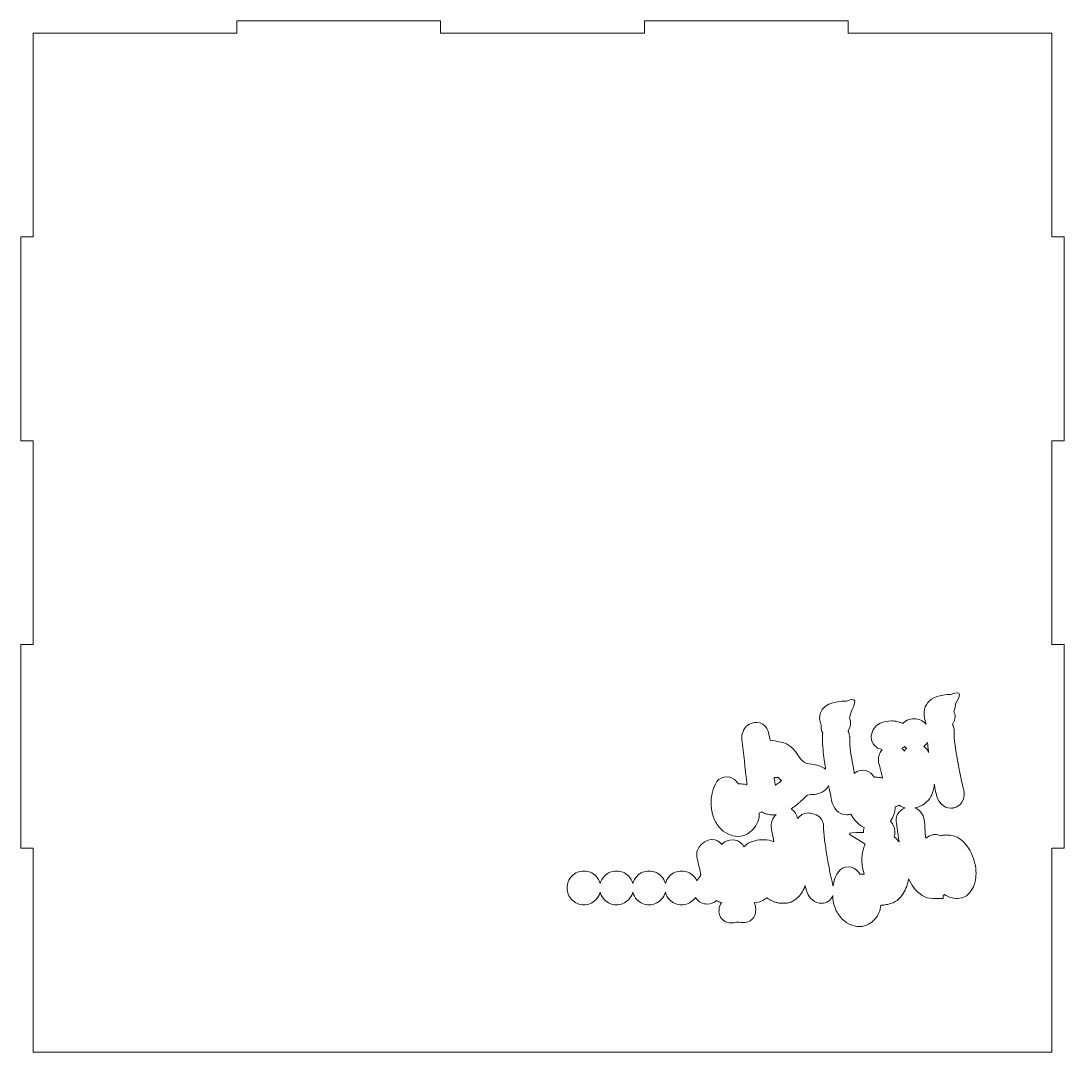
# Model space of a CAD drawing. Header units: millimetres. Extents: x -599 to 1818, y -719 to 408.
# Drawn here: x 388.7 to 593.5, y -404.8 to -202.4 of the extents above; entities that cross this region are included whole.
import ezdxf

# ---------------------------------------------------------------- set-up
doc = ezdxf.new("R2010")
doc.units = ezdxf.units.MM
doc.header["$MEASUREMENT"] = 0
doc.layers.add('Layer 1', color=7, linetype='Continuous')

msp = doc.modelspace()

# ---------------------------------------------------------------- linework, layer by layer
at = {"layer": 'Layer 1', "color": 250, "lineweight": 18}
msp.add_open_spline([(391.1277, -204.7545), (391.1277, -204.7545), (431.1277, -204.7545), (431.1277, -204.7545), (431.1277, -204.7545), (431.1277, -204.7545), (431.1277, -202.3545), (431.1277, -202.3545), (431.1277, -202.3545), (431.1277, -202.3545), (471.1276, -202.3545), (471.1276, -202.3545), (471.1276, -202.3545), (471.1276, -202.3545), (471.1276, -204.7545), (471.1276, -204.7545), (471.1276, -204.7545), (471.1276, -204.7545), (511.1276, -204.7545), (511.1276, -204.7545), (511.1276, -204.7545), (511.1276, -204.7545), (511.1276, -202.3545), (511.1276, -202.3545), (511.1276, -202.3545), (511.1276, -202.3545), (551.1277, -202.3545), (551.1277, -202.3545), (551.1277, -202.3545), (551.1277, -202.3545), (551.1277, -204.7545), (551.1277, -204.7545), (551.1277, -204.7545), (551.1277, -204.7545), (591.1277, -204.7545), (591.1277, -204.7545), (591.1277, -204.7545), (591.1277, -204.7545), (591.1277, -244.7545), (591.1277, -244.7545), (591.1277, -244.7545), (591.1277, -244.7545), (593.5276, -244.7545), (593.5276, -244.7545), (593.5276, -244.7545), (593.5276, -244.7545), (593.5276, -284.7545), (593.5276, -284.7545), (593.5276, -284.7545), (593.5276, -284.7545), (591.1277, -284.7545), (591.1277, -284.7545), (591.1277, -284.7545), (591.1277, -284.7545), (591.1277, -324.7545), (591.1277, -324.7545), (591.1277, -324.7545), (591.1277, -324.7545), (593.5276, -324.7545), (593.5276, -324.7545), (593.5276, -324.7545), (593.5276, -324.7545), (593.5276, -364.7545), (593.5276, -364.7545), (593.5276, -364.7545), (593.5276, -364.7545), (591.1277, -364.7545), (591.1277, -364.7545), (591.1277, -364.7545), (591.1277, -364.7545), (591.1277, -404.7545), (591.1277, -404.7545), (591.1277, -404.7545), (591.1277, -404.7545), (391.1277, -404.7545), (391.1277, -404.7545), (391.1277, -404.7545), (391.1277, -404.7545), (391.1277, -364.7545), (391.1277, -364.7545), (391.1277, -364.7545), (391.1277, -364.7545), (388.7276, -364.7545), (388.7276, -364.7545), (388.7276, -364.7545), (388.7276, -364.7545), (388.7276, -324.7545), (388.7276, -324.7545), (388.7276, -324.7545), (388.7276, -324.7545), (391.1277, -324.7545), (391.1277, -324.7545), (391.1277, -324.7545), (391.1277, -324.7545), (391.1277, -284.7545), (391.1277, -284.7545), (391.1277, -284.7545), (391.1277, -284.7545), (388.7276, -284.7545), (388.7276, -284.7545), (388.7276, -284.7545), (388.7276, -284.7545), (388.7276, -244.7545), (388.7276, -244.7545), (388.7276, -244.7545), (388.7276, -244.7545), (391.1277, -244.7545), (391.1277, -244.7545), (391.1277, -244.7545), (391.1277, -244.7545), (391.1277, -204.7545), (391.1277, -204.7545)], degree=3, knots=[0, 0, 0, 0, 0.03448276, 0.03448276, 0.03448276, 0.03448276, 0.06896552, 0.06896552, 0.06896552, 0.06896552, 0.10344828, 0.10344828, 0.10344828, 0.10344828, 0.13793103, 0.13793103, 0.13793103, 0.13793103, 0.17241379, 0.17241379, 0.17241379, 0.17241379, 0.20689655, 0.20689655, 0.20689655, 0.20689655, 0.24137931, 0.24137931, 0.24137931, 0.24137931, 0.27586207, 0.27586207, 0.27586207, 0.27586207, 0.31034483, 0.31034483, 0.31034483, 0.31034483, 0.34482759, 0.34482759, 0.34482759, 0.34482759, 0.37931034, 0.37931034, 0.37931034, 0.37931034, 0.4137931, 0.4137931, 0.4137931, 0.4137931, 0.44827586, 0.44827586, 0.44827586, 0.44827586, 0.48275862, 0.48275862, 0.48275862, 0.48275862, 0.51724138, 0.51724138, 0.51724138, 0.51724138, 0.55172414, 0.55172414, 0.55172414, 0.55172414, 0.5862069, 0.5862069, 0.5862069, 0.5862069, 0.62068966, 0.62068966, 0.62068966, 0.62068966, 0.65517241, 0.65517241, 0.65517241, 0.65517241, 0.68965517, 0.68965517, 0.68965517, 0.68965517, 0.72413793, 0.72413793, 0.72413793, 0.72413793, 0.75862069, 0.75862069, 0.75862069, 0.75862069, 0.79310345, 0.79310345, 0.79310345, 0.79310345, 0.82758621, 0.82758621, 0.82758621, 0.82758621, 0.86206897, 0.86206897, 0.86206897, 0.86206897, 0.89655172, 0.89655172, 0.89655172, 0.89655172, 0.93103448, 0.93103448, 0.93103448, 0.93103448, 1, 1, 1, 1], dxfattribs=at)
at = {"layer": 'Layer 1', "color": 242, "lineweight": 18}
for points, knots in [([(536.9822, -358.1564), (536.8204, -358.1716), (536.6569, -358.1795), (536.4917, -358.1795), (536.4917, -358.1795), (536.3751, -358.1795), (536.2584, -358.1795), (536.1418, -358.1795), (536.1418, -358.1795), (535.9412, -358.1624), (535.7407, -358.1452), (535.5401, -358.1281), (535.5401, -358.1281), (535.3983, -358.0919), (535.2564, -358.0556), (535.1144, -358.0194), (535.1144, -358.0194), (535.0204, -357.9838), (534.9263, -357.9483), (534.8323, -357.9127), (534.8323, -357.9127), (534.5989, -357.8244), (534.3849, -357.7206), (534.1822, -357.5883), (534.1822, -357.5883), (534.1602, -357.6025), (534.1382, -357.6165), (534.116, -357.6304), (534.116, -357.6304), (533.979, -357.7162), (533.8376, -357.792), (533.6926, -357.8578), (533.6926, -357.8578), (533.7299, -359.0483), (533.2771, -360.152), (532.4654, -361.0213), (532.4654, -361.0213), (532.1184, -361.3927), (531.7178, -361.7013), (531.273, -361.9468), (531.273, -361.9468), (530.7454, -362.2382), (530.1728, -362.4039), (529.5686, -362.4039), (529.5686, -362.4039), (528.0692, -362.4039), (526.7885, -361.7257), (525.8202, -360.5952), (525.8202, -360.5952), (525.2716, -359.9548), (524.8679, -359.2072), (524.6047, -358.4075), (524.6047, -358.4075), (524.4591, -357.9657), (524.3567, -357.5106), (524.31, -357.0475), (524.31, -357.0475), (524.291, -356.8597), (524.2721, -356.672), (524.2532, -356.4842), (524.2532, -356.4842), (524.2448, -356.2523), (524.2363, -356.0203), (524.2279, -355.7884), (524.2279, -355.7884), (524.2406, -355.5076), (524.2533, -355.2269), (524.266, -354.9461), (524.266, -354.9461), (524.2945, -354.7414), (524.3231, -354.5366), (524.3518, -354.3319), (524.3518, -354.3319), (524.3975, -354.135), (524.4434, -353.9381), (524.4892, -353.7412), (524.4892, -353.7412), (524.8316, -352.2706), (525.5603, -350.7029), (527.339, -350.7029), (527.339, -350.7029), (528.1045, -350.7029), (528.7486, -351.088), (529.2294, -351.6574), (529.2294, -351.6574), (529.3134, -351.7568), (529.3973, -351.8563), (529.4813, -351.9557), (529.4813, -351.9557), (529.5056, -352.0057), (529.5299, -352.0558), (529.5541, -352.1058), (529.5541, -352.1058), (529.6303, -352.1003), (529.7066, -352.0975), (529.7832, -352.0975), (529.7832, -352.0975), (530.2284, -352.0975), (530.7123, -352.1318), (531.1397, -352.2634), (531.1397, -352.2634), (531.1795, -352.2757), (531.2192, -352.2879), (531.259, -352.3002), (531.259, -352.3002), (531.2593, -352.296), (531.2595, -352.2918), (531.2597, -352.2876), (531.2597, -352.2876), (531.2597, -352.2222), (531.2597, -352.1569), (531.2597, -352.0915), (531.2597, -352.0915), (531.2511, -352.0016), (531.2425, -351.9117), (531.2337, -351.8218), (531.2337, -351.8218), (530.9153, -349.0119), (530.5967, -346.2021), (530.2782, -343.3922), (530.2782, -343.3922), (530.269, -343.3674), (530.2599, -343.3425), (530.2508, -343.3177), (530.2508, -343.3177), (530.2508, -343.1985), (530.2508, -343.0793), (530.2508, -342.9601), (530.2508, -342.9601), (530.2508, -342.4279), (530.4149, -341.9014), (530.6671, -341.4364), (530.6671, -341.4364), (531.1868, -340.4788), (532.1726, -340.0648), (533.223, -340.0648), (533.223, -340.0648), (535.0986, -340.0648), (535.6148, -341.9861), (535.813, -343.5366), (535.813, -343.5366), (538.3607, -343.9179), (539.9451, -344.103), (541.3123, -346.5512), (541.3123, -346.5512), (541.5992, -347.0651), (542.0292, -347.4892), (542.5023, -347.8331), (542.5023, -347.8331), (542.8551, -348.0895), (543.9299, -348.2762), (544.3515, -348.3349), (544.3515, -348.3349), (545.1823, -348.4507), (546.0685, -348.6995), (546.6998, -349.2043), (546.6998, -349.2043), (546.6699, -349.0119), (546.6408, -348.8194), (546.6126, -348.6267), (546.6126, -348.6267), (546.5292, -348.0549), (546.4444, -347.4836), (546.3725, -346.9102), (546.3725, -346.9102), (546.1984, -345.5229), (546.0618, -344.0911), (546.0618, -342.6918), (546.0618, -342.6918), (546.0618, -342.4892), (546.0852, -342.2907), (546.1305, -342.0998), (546.1305, -342.0998), (545.9064, -341.7203), (545.7775, -341.2933), (545.799, -340.8234), (545.799, -340.8234), (545.8023, -340.7485), (545.8059, -340.6735), (545.8093, -340.5986), (545.8093, -340.5986), (545.8111, -340.5598), (545.8137, -340.5212), (545.8175, -340.4827), (545.8175, -340.4827), (545.6777, -340.0429), (545.5323, -339.7376), (545.5323, -339.2753), (545.5323, -339.2753), (545.5323, -336.4023), (548.566, -335.8607), (550.7728, -335.8607), (550.7728, -335.8607), (553.813, -334.661), (551.8347, -337.1214), (551.4737, -338.9049), (551.4737, -338.9049), (551.4508, -339.0174), (551.4218, -339.1276), (551.3873, -339.2355), (551.3873, -339.2355), (551.7843, -340.0772), (551.5874, -340.9421), (551.1193, -341.742), (551.1193, -341.742), (551.141, -341.7842), (551.1614, -341.8273), (551.1806, -341.8713), (551.1806, -341.8713), (551.2066, -341.9304), (551.2325, -341.9896), (551.2585, -342.0487), (551.2585, -342.0487), (551.2917, -342.1967), (551.3249, -342.3447), (551.358, -342.4927), (551.358, -342.4927), (551.4507, -342.9069), (551.4364, -342.726), (551.4364, -343.2618), (551.4364, -343.2618), (551.4364, -343.3836), (551.4364, -343.5054), (551.4364, -343.6272), (551.4364, -343.6272), (551.4364, -345.5781), (551.9151, -347.5306), (552.234, -349.4477), (552.234, -349.4477), (552.2678, -349.6501), (552.2998, -349.8529), (552.3318, -350.0556), (552.3318, -350.0556), (552.7504, -349.6577), (553.2953, -349.4048), (554.0099, -349.4048), (554.0099, -349.4048), (554.7753, -349.4048), (555.4194, -349.7899), (555.9001, -350.3593), (555.9001, -350.3593), (555.9841, -350.4587), (556.0681, -350.5582), (556.1521, -350.6576), (556.1521, -350.6576), (556.1763, -350.7076), (556.2006, -350.7577), (556.2249, -350.8077), (556.2249, -350.8077), (556.301, -350.8022), (556.3775, -350.7994), (556.4539, -350.7994), (556.4539, -350.7994), (556.8992, -350.7994), (557.3833, -350.8337), (557.8105, -350.9653), (557.8105, -350.9653), (557.84, -350.9744), (557.8697, -350.9835), (557.8992, -350.9926), (557.8992, -350.9926), (557.8593, -350.7871), (557.7929, -350.569), (557.7445, -350.3737), (557.7445, -350.3737), (557.6533, -350.0056), (557.5623, -349.6376), (557.4711, -349.2695), (557.4711, -349.2695), (557.4211, -349.0729), (557.3712, -348.8763), (557.3212, -348.6797), (557.3212, -348.6797), (557.2462, -348.4128), (557.1711, -348.1458), (557.096, -347.8789), (557.096, -347.8789), (557.096, -347.6561), (557.096, -347.4334), (557.096, -347.2106), (557.096, -347.2106), (557.096, -346.8594), (557.1518, -346.5177), (557.2844, -346.198), (557.2844, -346.198), (557.4064, -345.8722), (557.5979, -345.5805), (557.8376, -345.3279), (557.8376, -345.3279), (556.6003, -345.205), (555.6641, -344.2579), (555.6641, -342.9595), (555.6641, -342.9595), (555.6641, -342.7426), (555.6404, -342.6005), (555.7501, -342.2568), (555.7501, -342.2568), (555.9658, -341.352), (556.5629, -340.6357), (557.4072, -340.2197), (557.4072, -340.2197), (558.1035, -339.8767), (558.8759, -339.7592), (559.6457, -339.7592), (559.6457, -339.7592), (559.9539, -339.7592), (560.2638, -339.7673), (560.567, -339.8273), (560.567, -339.8273), (560.6999, -339.8536), (560.8326, -339.8799), (560.9654, -339.9062), (560.9654, -339.9062), (561.093, -339.9516), (561.2207, -339.9969), (561.3483, -340.0423), (561.3483, -340.0423), (561.5257, -340.1054), (561.6948, -340.1812), (561.8536, -340.2694), (561.8536, -340.2694), (562.0171, -340.0911), (562.2039, -339.9288), (562.4125, -339.7855), (562.4125, -339.7855), (562.4616, -339.7517), (562.5107, -339.718), (562.56, -339.6842), (562.56, -339.6842), (562.6144, -339.6597), (562.6686, -339.6351), (562.723, -339.6106), (562.723, -339.6106), (563.1506, -339.4179), (563.6089, -339.3165), (564.078, -339.3165), (564.078, -339.3165), (565.0121, -339.3165), (565.8437, -339.6952), (566.4426, -340.3802), (566.4426, -340.3802), (565.1772, -336.8925), (566.9383, -334.5626), (571.2849, -334.5626), (571.2849, -334.5626), (573.6427, -333.6321), (573.1309, -334.8436), (572.2315, -336.3934), (572.2315, -336.3934), (572.1495, -336.7979), (572.0676, -337.2023), (571.9856, -337.6068), (571.9856, -337.6068), (571.9629, -337.7193), (571.9339, -337.8295), (571.8994, -337.9374), (571.8994, -337.9374), (571.9508, -338.0464), (571.9941, -338.161), (572.0288, -338.2815), (572.0288, -338.2815), (572.0545, -338.3715), (572.0803, -338.4615), (572.106, -338.5515), (572.106, -338.5515), (572.106, -338.6451), (572.106, -338.7387), (572.106, -338.8323), (572.106, -338.8323), (572.106, -339.4174), (571.9178, -339.9542), (571.6315, -340.4438), (571.6315, -340.4438), (571.6528, -340.4857), (571.673, -340.5284), (571.6922, -340.572), (571.6922, -340.572), (571.7183, -340.6315), (571.7446, -340.6909), (571.7707, -340.7504), (571.7707, -340.7504), (571.8039, -340.8987), (571.837, -341.047), (571.8701, -341.1953), (571.8701, -341.1953), (571.9622, -341.6069), (571.9485, -341.4251), (571.9485, -341.9637), (571.9485, -341.9637), (571.9485, -342.0855), (571.9485, -342.2073), (571.9485, -342.3291), (571.9485, -342.3291), (571.9485, -344.28), (572.427, -346.2325), (572.7461, -348.1496), (572.7461, -348.1496), (572.8255, -348.6275), (572.8957, -349.1073), (572.9785, -349.5845), (572.9785, -349.5845), (573.0523, -350.0101), (573.1359, -350.4343), (573.2222, -350.8575), (573.2222, -350.8575), (573.4278, -351.8653), (573.7579, -352.7364), (573.8715, -353.7924), (573.8715, -353.7924), (573.8782, -353.855), (573.885, -353.9175), (573.8916, -353.9801), (573.8916, -353.9801), (573.9458, -354.4826), (573.8299, -354.9225), (573.6324, -355.3755), (573.6324, -355.3755), (573.2899, -356.1613), (572.5969, -356.6658), (571.7699, -356.839), (571.7699, -356.839), (571.7023, -356.8531), (571.6347, -356.8673), (571.5671, -356.8814), (571.5671, -356.8814), (571.4981, -356.8814), (571.429, -356.8814), (571.3601, -356.8814), (571.3601, -356.8814), (569.6705, -356.8814), (568.6953, -355.5474), (568.3895, -354.0157), (568.3895, -354.0157), (568.2811, -353.4726), (568.1725, -352.9294), (568.0641, -352.3863), (568.0641, -352.3863), (568.0555, -352.3427), (568.0467, -352.2991), (568.038, -352.2556), (568.038, -352.2556), (567.9323, -353.3569), (567.6088, -354.435), (566.8795, -355.2976), (566.8795, -355.2976), (566.4451, -355.8115), (565.9058, -356.2127), (565.2907, -356.4853), (565.2907, -356.4853), (564.9391, -356.6412), (564.5734, -356.7469), (564.1992, -356.8096), (564.1992, -356.8096), (565.3119, -357.2118), (566.043, -358.2611), (566.1204, -359.545), (566.1204, -359.545), (566.1696, -360.3597), (566.2188, -361.1744), (566.268, -361.9891), (566.268, -361.9891), (566.2838, -362.2532), (566.3266, -362.5126), (566.3767, -362.771), (566.3767, -362.771), (566.762, -362.4496), (567.2094, -362.2402), (567.6981, -362.116), (567.6981, -362.116), (567.7788, -362.0954), (567.8597, -362.0749), (567.9406, -362.0543), (567.9406, -362.0543), (568.024, -362.0543), (568.1075, -362.0543), (568.1909, -362.0543), (568.1909, -362.0543), (568.5746, -362.0543), (568.9258, -362.1452), (569.2404, -362.3045), (569.2404, -362.3045), (569.3277, -362.2801), (569.4152, -362.2556), (569.5024, -362.2312), (569.5024, -362.2312), (569.6639, -362.2077), (569.8254, -362.1843), (569.9869, -362.1608), (569.9869, -362.1608), (570.1016, -362.1534), (570.2163, -362.1459), (570.3309, -362.1385), (570.3309, -362.1385), (570.459, -362.1444), (570.5871, -362.1503), (570.7152, -362.1562), (570.7152, -362.1562), (570.832, -362.1681), (570.9489, -362.18), (571.0656, -362.1919), (571.0656, -362.1919), (573.1542, -362.4049), (574.5242, -363.9925), (575.346, -365.802), (575.346, -365.802), (575.9074, -367.0384), (576.2322, -368.3587), (576.2322, -369.7203), (576.2322, -369.7203), (576.2322, -370.7406), (576.0268, -371.736), (575.554, -372.6448), (575.554, -372.6448), (574.9543, -373.7973), (573.9316, -374.5902), (572.5996, -374.5902), (572.5996, -374.5902), (571.6601, -374.5902), (570.7778, -374.3409), (570.0133, -373.8359), (570.0133, -373.8359), (569.9268, -373.8985), (569.8385, -373.9577), (569.7483, -374.0132), (569.7483, -374.0132), (569.7483, -374.2088), (569.7483, -374.4045), (569.7483, -374.6001), (569.7483, -374.6001), (569.0815, -374.6001), (568.4149, -374.6001), (567.7483, -374.6001), (567.7483, -374.6001), (566.2257, -374.6001), (564.9951, -373.6943), (564.0824, -372.5496), (564.0824, -372.5496), (563.6423, -371.9978), (563.2758, -371.3939), (562.9734, -370.7584), (562.9734, -370.7584), (562.8223, -371.7676), (562.5117, -372.7456), (561.9536, -373.6198), (561.9536, -373.6198), (561.2884, -374.6619), (560.3042, -375.47), (559.0699, -375.7053), (559.0699, -375.7053), (558.7498, -375.7663), (558.4299, -375.8273), (558.1099, -375.8883), (558.1099, -375.8883), (557.9179, -375.8883), (557.7258, -375.8883), (557.5338, -375.8883), (557.5338, -375.8883), (557.4877, -376.9553), (557.0465, -377.9396), (556.3083, -378.73), (556.3083, -378.73), (555.9616, -379.1014), (555.5607, -379.41), (555.1162, -379.6555), (555.1162, -379.6555), (554.5883, -379.9469), (554.0161, -380.1126), (553.4116, -380.1126), (553.4116, -380.1126), (551.9122, -380.1126), (550.6315, -379.4344), (549.6631, -378.3039), (549.6631, -378.3039), (549.1146, -377.6636), (548.7112, -376.916), (548.4479, -376.1165), (548.4479, -376.1165), (548.3023, -375.6745), (548.1997, -375.2194), (548.153, -374.7562), (548.153, -374.7562), (548.134, -374.5684), (548.115, -374.3805), (548.0961, -374.1927), (548.0961, -374.1927), (548.0947, -374.1537), (548.0932, -374.1147), (548.0919, -374.0757), (548.0919, -374.0757), (547.7478, -374.936), (546.9411, -375.5446), (545.9073, -375.5446), (545.9073, -375.5446), (544.543, -375.5446), (543.5666, -374.6291), (543.079, -373.4146), (543.079, -373.4146), (542.9201, -373.0189), (542.7825, -372.5455), (542.6604, -372.0799), (542.6604, -372.0799), (542.6364, -372.1563), (542.6113, -372.2323), (542.5848, -372.308), (542.5848, -372.308), (542.2801, -373.1776), (541.8061, -373.9665), (541.0753, -374.5439), (541.0753, -374.5439), (540.9338, -374.6557), (540.7924, -374.7675), (540.6509, -374.8793), (540.6509, -374.8793), (540.4163, -375.0247), (540.182, -375.1701), (539.9475, -375.3155), (539.9475, -375.3155), (539.7372, -375.3665), (539.5271, -375.4176), (539.3168, -375.4686), (539.3168, -375.4686), (539.1499, -375.4939), (538.983, -375.5193), (538.8161, -375.5446), (538.8161, -375.5446), (538.5893, -375.5446), (538.3625, -375.5446), (538.1357, -375.5446), (538.1357, -375.5446), (537.928, -375.5286), (537.7202, -375.5126), (537.5124, -375.4966), (537.5124, -375.4966), (537.2864, -375.4433), (537.0604, -375.3901), (536.8342, -375.3368), (536.8342, -375.3368), (536.6472, -375.2686), (536.4599, -375.2005), (536.2729, -375.1323), (536.2729, -375.1323), (536.0806, -375.0235), (535.8883, -374.9148), (535.696, -374.806), (535.696, -374.806), (535.5231, -374.7083), (535.3563, -374.6006), (535.1967, -374.4833), (535.1967, -374.4833), (534.9336, -374.6742), (534.6595, -374.8491), (534.3721, -374.9866), (534.3721, -374.9866), (533.9778, -375.1753), (533.5617, -375.3047), (533.1357, -375.3995), (533.1357, -375.3995), (532.9894, -375.4321), (532.8421, -375.459), (532.6938, -375.4805), (532.6938, -375.4805), (532.844, -375.7678), (532.9396, -376.0898), (532.9678, -376.438), (532.9678, -376.438), (532.9745, -376.5207), (532.9811, -376.6033), (532.9878, -376.686), (532.9878, -376.686), (533.1127, -378.2356), (531.8802, -379.4585), (530.3311, -379.3181), (530.3311, -379.3181), (530.1308, -379.3), (529.9305, -379.2818), (529.7302, -379.2637), (529.7302, -379.2637), (529.6122, -379.2561), (529.4942, -379.2486), (529.3762, -379.241), (529.3762, -379.241), (529.2493, -379.2648), (529.1224, -379.2885), (528.9955, -379.3123), (528.9955, -379.3123), (528.4311, -379.4181), (528.717, -379.4035), (528.1848, -379.4035), (528.1848, -379.4035), (527.6321, -379.4035), (527.1022, -379.2445), (526.6609, -378.9053), (526.6609, -378.9053), (526.0448, -378.4318), (525.7199, -377.6854), (525.7779, -376.9123), (525.7779, -376.9123), (525.7812, -376.8664), (525.7847, -376.8206), (525.7882, -376.7747), (525.7882, -376.7747), (525.8257, -376.2742), (525.9904, -375.8098), (526.2555, -375.4137), (526.2555, -375.4137), (525.9212, -375.3198), (525.6033, -375.1782), (525.3045, -374.9979), (525.3045, -374.9979), (524.7946, -375.4378), (524.1591, -375.7021), (523.4206, -375.7021), (523.4206, -375.7021), (522.5485, -375.7021), (521.8109, -375.2496), (521.2927, -374.5726), (521.2927, -374.5726), (521.2489, -374.5154), (521.207, -374.4571), (521.1667, -374.3977), (521.1667, -374.3977), (521.053, -374.5614), (520.9234, -374.7166), (520.7782, -374.8618), (520.7782, -374.8618), (520.1488, -375.491), (519.3318, -375.8294), (518.442, -375.8294), (518.442, -375.8294), (517.544, -375.8294), (516.7154, -375.4964), (516.0829, -374.8554), (516.0829, -374.8554), (515.668, -374.4349), (515.3851, -373.9327), (515.2424, -373.3824), (515.2424, -373.3824), (515.0959, -373.9364), (514.8056, -374.4407), (514.3847, -374.8616), (514.3847, -374.8616), (513.7553, -375.491), (512.9383, -375.8294), (512.0483, -375.8294), (512.0483, -375.8294), (511.1504, -375.8294), (510.3217, -375.4964), (509.6894, -374.8554), (509.6894, -374.8554), (509.2745, -374.4349), (508.9916, -373.9327), (508.8489, -373.3822), (508.8489, -373.3822), (508.7024, -373.9363), (508.4122, -374.4406), (507.9912, -374.8616), (507.9912, -374.8616), (507.3618, -375.491), (506.5447, -375.8294), (505.6549, -375.8294), (505.6549, -375.8294), (504.7567, -375.8294), (503.9283, -375.4964), (503.2958, -374.8554), (503.2958, -374.8554), (502.8809, -374.4349), (502.5981, -373.9327), (502.4553, -373.3822), (502.4553, -373.3822), (502.3089, -373.9364), (502.0186, -374.4408), (501.5976, -374.8618), (501.5976, -374.8618), (500.9682, -375.491), (500.1512, -375.8294), (499.2614, -375.8294), (499.2614, -375.8294), (498.3633, -375.8294), (497.5345, -375.4964), (496.9022, -374.8553), (496.9022, -374.8553), (496.2793, -374.2239), (495.9539, -373.4083), (495.9539, -372.522), (495.9539, -372.522), (495.9539, -371.6407), (496.2777, -370.8269), (496.8927, -370.1949), (496.8927, -370.1949), (497.5246, -369.5458), (498.3567, -369.2079), (499.2614, -369.2079), (499.2614, -369.2079), (500.1512, -369.2079), (500.9682, -369.5463), (501.5976, -370.1755), (501.5976, -370.1755), (502.0198, -370.5976), (502.3098, -371.1044), (502.4559, -371.6607), (502.4559, -371.6607), (502.598, -371.1142), (502.8779, -370.6144), (503.2863, -370.1948), (503.2863, -370.1948), (503.9183, -369.5458), (504.7503, -369.2079), (505.6549, -369.2079), (505.6549, -369.2079), (506.5447, -369.2079), (507.3618, -369.5463), (507.9912, -370.1757), (507.9912, -370.1757), (508.4133, -370.5978), (508.7033, -371.1046), (508.8494, -371.6608), (508.8494, -371.6608), (508.9915, -371.1142), (509.2715, -370.6144), (509.6799, -370.1948), (509.6799, -370.1948), (510.3118, -369.5458), (511.1438, -369.2079), (512.0483, -369.2079), (512.0483, -369.2079), (512.9383, -369.2079), (513.7553, -369.5463), (514.3847, -370.1757), (514.3847, -370.1757), (514.8068, -370.5978), (515.0968, -371.1045), (515.243, -371.6606), (515.243, -371.6606), (515.385, -371.1141), (515.665, -370.6143), (516.0734, -370.1948), (516.0734, -370.1948), (516.7053, -369.5458), (517.5374, -369.2079), (518.442, -369.2079), (518.442, -369.2079), (519.3318, -369.2079), (520.1488, -369.5463), (520.7782, -370.1755), (520.7782, -370.1755), (521.0518, -370.449), (521.2699, -370.7581), (521.4292, -371.0932), (521.4292, -371.0932), (521.4898, -371.0219), (521.5488, -370.9495), (521.6057, -370.8786), (521.6057, -370.8786), (521.7468, -370.7024), (521.8773, -370.5183), (521.9987, -370.3278), (521.9987, -370.3278), (522.0532, -370.2423), (522.1838, -370.0173), (522.1943, -369.9076), (522.1943, -369.9076), (522.1819, -369.8341), (522.1693, -369.7607), (522.1567, -369.6872), (522.1567, -369.6872), (522.1546, -369.6746), (522.1525, -369.6618), (522.1504, -369.6492), (522.1504, -369.6492), (522.0134, -369.1319), (521.9514, -368.6079), (521.8202, -368.1035), (521.8202, -368.1035), (521.7851, -367.9682), (521.7498, -367.833), (521.7147, -367.6977), (521.7147, -367.6977), (521.6341, -367.3931), (521.5533, -367.0884), (521.4727, -366.7838), (521.4727, -366.7838), (521.4466, -366.5725), (521.4205, -366.3613), (521.3943, -366.15), (521.3943, -366.15), (521.406, -365.924), (521.4176, -365.698), (521.4291, -365.472), (521.4291, -365.472), (521.4888, -365.3128), (521.5484, -365.1537), (521.6081, -364.9945), (521.6081, -364.9945), (521.8094, -364.457), (522.1633, -364.0982), (522.591, -363.7426), (522.591, -363.7426), (523.1078, -363.3129), (523.7084, -363.0289), (524.3929, -363.0289), (524.3929, -363.0289), (525.2063, -363.0289), (525.8693, -363.4122), (526.3172, -363.9904), (526.3172, -363.9904), (526.37, -363.9348), (526.425, -363.8812), (526.482, -363.8296), (526.482, -363.8296), (527.032, -363.3329), (527.7316, -363.079), (528.4697, -363.079), (528.4697, -363.079), (529.1641, -363.079), (529.7943, -363.3802), (530.2669, -363.8813), (530.2669, -363.8813), (530.3294, -363.9476), (530.3919, -364.0139), (530.4545, -364.0802), (530.4545, -364.0802), (530.4969, -364.1608), (530.5393, -364.2415), (530.5816, -364.3221), (530.5816, -364.3221), (530.6104, -364.3766), (530.6382, -364.4315), (530.665, -364.4868), (530.665, -364.4868), (530.8108, -364.3215), (530.9735, -364.1683), (531.1501, -364.0289), (531.1501, -364.0289), (532.1249, -363.2598), (533.3901, -363.0591), (534.5984, -363.0591), (534.5984, -363.0591), (535.2858, -363.0591), (535.944, -363.2022), (536.5635, -363.461), (536.5635, -363.461), (536.4387, -362.868), (536.3136, -362.2749), (536.1888, -361.6819), (536.1888, -361.6819), (536.1574, -361.4857), (536.1259, -361.2894), (536.0945, -361.0932), (536.0945, -361.0932), (536.0675, -360.8713), (536.0406, -360.6494), (536.0136, -360.4275), (536.0136, -360.4275), (536.019, -360.2882), (536.0245, -360.1489), (536.0299, -360.0096), (536.0299, -360.0096), (536.0438, -359.6502), (536.148, -359.307), (536.3202, -358.9958), (536.3202, -358.9958), (536.481, -358.6711), (536.7088, -358.3931), (536.9822, -358.1564)], [0, 0, 0, 0, 0.00413223, 0.00413223, 0.00413223, 0.00413223, 0.00826446, 0.00826446, 0.00826446, 0.00826446, 0.01239669, 0.01239669, 0.01239669, 0.01239669, 0.01652893, 0.01652893, 0.01652893, 0.01652893, 0.02066116, 0.02066116, 0.02066116, 0.02066116, 0.02479339, 0.02479339, 0.02479339, 0.02479339, 0.02892562, 0.02892562, 0.02892562, 0.02892562, 0.03305785, 0.03305785, 0.03305785, 0.03305785, 0.03719008, 0.03719008, 0.03719008, 0.03719008, 0.04132231, 0.04132231, 0.04132231, 0.04132231, 0.04545455, 0.04545455, 0.04545455, 0.04545455, 0.04958678, 0.04958678, 0.04958678, 0.04958678, 0.05371901, 0.05371901, 0.05371901, 0.05371901, 0.05785124, 0.05785124, 0.05785124, 0.05785124, 0.06198347, 0.06198347, 0.06198347, 0.06198347, 0.0661157, 0.0661157, 0.0661157, 0.0661157, 0.07024793, 0.07024793, 0.07024793, 0.07024793, 0.07438017, 0.07438017, 0.07438017, 0.07438017, 0.0785124, 0.0785124, 0.0785124, 0.0785124, 0.08264463, 0.08264463, 0.08264463, 0.08264463, 0.08677686, 0.08677686, 0.08677686, 0.08677686, 0.09090909, 0.09090909, 0.09090909, 0.09090909, 0.09504132, 0.09504132, 0.09504132, 0.09504132, 0.09917355, 0.09917355, 0.09917355, 0.09917355, 0.10330579, 0.10330579, 0.10330579, 0.10330579, 0.10743802, 0.10743802, 0.10743802, 0.10743802, 0.11157025, 0.11157025, 0.11157025, 0.11157025, 0.11570248, 0.11570248, 0.11570248, 0.11570248, 0.11983471, 0.11983471, 0.11983471, 0.11983471, 0.12396694, 0.12396694, 0.12396694, 0.12396694, 0.12809917, 0.12809917, 0.12809917, 0.12809917, 0.1322314, 0.1322314, 0.1322314, 0.1322314, 0.13636364, 0.13636364, 0.13636364, 0.13636364, 0.14049587, 0.14049587, 0.14049587, 0.14049587, 0.1446281, 0.1446281, 0.1446281, 0.1446281, 0.14876033, 0.14876033, 0.14876033, 0.14876033, 0.15289256, 0.15289256, 0.15289256, 0.15289256, 0.15702479, 0.15702479, 0.15702479, 0.15702479, 0.16115702, 0.16115702, 0.16115702, 0.16115702, 0.16528926, 0.16528926, 0.16528926, 0.16528926, 0.16942149, 0.16942149, 0.16942149, 0.16942149, 0.17355372, 0.17355372, 0.17355372, 0.17355372, 0.17768595, 0.17768595, 0.17768595, 0.17768595, 0.18181818, 0.18181818, 0.18181818, 0.18181818, 0.18595041, 0.18595041, 0.18595041, 0.18595041, 0.19008264, 0.19008264, 0.19008264, 0.19008264, 0.19421488, 0.19421488, 0.19421488, 0.19421488, 0.19834711, 0.19834711, 0.19834711, 0.19834711, 0.20247934, 0.20247934, 0.20247934, 0.20247934, 0.20661157, 0.20661157, 0.20661157, 0.20661157, 0.2107438, 0.2107438, 0.2107438, 0.2107438, 0.21487603, 0.21487603, 0.21487603, 0.21487603, 0.21900826, 0.21900826, 0.21900826, 0.21900826, 0.2231405, 0.2231405, 0.2231405, 0.2231405, 0.22727273, 0.22727273, 0.22727273, 0.22727273, 0.23140496, 0.23140496, 0.23140496, 0.23140496, 0.23553719, 0.23553719, 0.23553719, 0.23553719, 0.23966942, 0.23966942, 0.23966942, 0.23966942, 0.24380165, 0.24380165, 0.24380165, 0.24380165, 0.24793388, 0.24793388, 0.24793388, 0.24793388, 0.25206612, 0.25206612, 0.25206612, 0.25206612, 0.25619835, 0.25619835, 0.25619835, 0.25619835, 0.26033058, 0.26033058, 0.26033058, 0.26033058, 0.26446281, 0.26446281, 0.26446281, 0.26446281, 0.26859504, 0.26859504, 0.26859504, 0.26859504, 0.27272727, 0.27272727, 0.27272727, 0.27272727, 0.2768595, 0.2768595, 0.2768595, 0.2768595, 0.28099174, 0.28099174, 0.28099174, 0.28099174, 0.28512397, 0.28512397, 0.28512397, 0.28512397, 0.2892562, 0.2892562, 0.2892562, 0.2892562, 0.29338843, 0.29338843, 0.29338843, 0.29338843, 0.29752066, 0.29752066, 0.29752066, 0.29752066, 0.30165289, 0.30165289, 0.30165289, 0.30165289, 0.30578512, 0.30578512, 0.30578512, 0.30578512, 0.30991736, 0.30991736, 0.30991736, 0.30991736, 0.31404959, 0.31404959, 0.31404959, 0.31404959, 0.31818182, 0.31818182, 0.31818182, 0.31818182, 0.32231405, 0.32231405, 0.32231405, 0.32231405, 0.32644628, 0.32644628, 0.32644628, 0.32644628, 0.33057851, 0.33057851, 0.33057851, 0.33057851, 0.33471074, 0.33471074, 0.33471074, 0.33471074, 0.33884298, 0.33884298, 0.33884298, 0.33884298, 0.34297521, 0.34297521, 0.34297521, 0.34297521, 0.34710744, 0.34710744, 0.34710744, 0.34710744, 0.35123967, 0.35123967, 0.35123967, 0.35123967, 0.3553719, 0.3553719, 0.3553719, 0.3553719, 0.35950413, 0.35950413, 0.35950413, 0.35950413, 0.36363636, 0.36363636, 0.36363636, 0.36363636, 0.3677686, 0.3677686, 0.3677686, 0.3677686, 0.37190083, 0.37190083, 0.37190083, 0.37190083, 0.37603306, 0.37603306, 0.37603306, 0.37603306, 0.38016529, 0.38016529, 0.38016529, 0.38016529, 0.38429752, 0.38429752, 0.38429752, 0.38429752, 0.38842975, 0.38842975, 0.38842975, 0.38842975, 0.39256198, 0.39256198, 0.39256198, 0.39256198, 0.39669421, 0.39669421, 0.39669421, 0.39669421, 0.40082645, 0.40082645, 0.40082645, 0.40082645, 0.40495868, 0.40495868, 0.40495868, 0.40495868, 0.40909091, 0.40909091, 0.40909091, 0.40909091, 0.41322314, 0.41322314, 0.41322314, 0.41322314, 0.41735537, 0.41735537, 0.41735537, 0.41735537, 0.4214876, 0.4214876, 0.4214876, 0.4214876, 0.42561983, 0.42561983, 0.42561983, 0.42561983, 0.42975207, 0.42975207, 0.42975207, 0.42975207, 0.4338843, 0.4338843, 0.4338843, 0.4338843, 0.43801653, 0.43801653, 0.43801653, 0.43801653, 0.44214876, 0.44214876, 0.44214876, 0.44214876, 0.44628099, 0.44628099, 0.44628099, 0.44628099, 0.45041322, 0.45041322, 0.45041322, 0.45041322, 0.45454545, 0.45454545, 0.45454545, 0.45454545, 0.45867769, 0.45867769, 0.45867769, 0.45867769, 0.46280992, 0.46280992, 0.46280992, 0.46280992, 0.46694215, 0.46694215, 0.46694215, 0.46694215, 0.47107438, 0.47107438, 0.47107438, 0.47107438, 0.47520661, 0.47520661, 0.47520661, 0.47520661, 0.47933884, 0.47933884, 0.47933884, 0.47933884, 0.48347107, 0.48347107, 0.48347107, 0.48347107, 0.48760331, 0.48760331, 0.48760331, 0.48760331, 0.49173554, 0.49173554, 0.49173554, 0.49173554, 0.49586777, 0.49586777, 0.49586777, 0.49586777, 0.5, 0.5, 0.5, 0.5, 0.50413223, 0.50413223, 0.50413223, 0.50413223, 0.50826446, 0.50826446, 0.50826446, 0.50826446, 0.51239669, 0.51239669, 0.51239669, 0.51239669, 0.51652893, 0.51652893, 0.51652893, 0.51652893, 0.52066116, 0.52066116, 0.52066116, 0.52066116, 0.52479339, 0.52479339, 0.52479339, 0.52479339, 0.52892562, 0.52892562, 0.52892562, 0.52892562, 0.53305785, 0.53305785, 0.53305785, 0.53305785, 0.53719008, 0.53719008, 0.53719008, 0.53719008, 0.54132231, 0.54132231, 0.54132231, 0.54132231, 0.54545455, 0.54545455, 0.54545455, 0.54545455, 0.54958678, 0.54958678, 0.54958678, 0.54958678, 0.55371901, 0.55371901, 0.55371901, 0.55371901, 0.55785124, 0.55785124, 0.55785124, 0.55785124, 0.56198347, 0.56198347, 0.56198347, 0.56198347, 0.5661157, 0.5661157, 0.5661157, 0.5661157, 0.57024793, 0.57024793, 0.57024793, 0.57024793, 0.57438017, 0.57438017, 0.57438017, 0.57438017, 0.5785124, 0.5785124, 0.5785124, 0.5785124, 0.58264463, 0.58264463, 0.58264463, 0.58264463, 0.58677686, 0.58677686, 0.58677686, 0.58677686, 0.59090909, 0.59090909, 0.59090909, 0.59090909, 0.59504132, 0.59504132, 0.59504132, 0.59504132, 0.59917355, 0.59917355, 0.59917355, 0.59917355, 0.60330579, 0.60330579, 0.60330579, 0.60330579, 0.60743802, 0.60743802, 0.60743802, 0.60743802, 0.61157025, 0.61157025, 0.61157025, 0.61157025, 0.61570248, 0.61570248, 0.61570248, 0.61570248, 0.61983471, 0.61983471, 0.61983471, 0.61983471, 0.62396694, 0.62396694, 0.62396694, 0.62396694, 0.62809917, 0.62809917, 0.62809917, 0.62809917, 0.6322314, 0.6322314, 0.6322314, 0.6322314, 0.63636364, 0.63636364, 0.63636364, 0.63636364, 0.64049587, 0.64049587, 0.64049587, 0.64049587, 0.6446281, 0.6446281, 0.6446281, 0.6446281, 0.64876033, 0.64876033, 0.64876033, 0.64876033, 0.65289256, 0.65289256, 0.65289256, 0.65289256, 0.65702479, 0.65702479, 0.65702479, 0.65702479, 0.66115702, 0.66115702, 0.66115702, 0.66115702, 0.66528926, 0.66528926, 0.66528926, 0.66528926, 0.66942149, 0.66942149, 0.66942149, 0.66942149, 0.67355372, 0.67355372, 0.67355372, 0.67355372, 0.67768595, 0.67768595, 0.67768595, 0.67768595, 0.68181818, 0.68181818, 0.68181818, 0.68181818, 0.68595041, 0.68595041, 0.68595041, 0.68595041, 0.69008264, 0.69008264, 0.69008264, 0.69008264, 0.69421488, 0.69421488, 0.69421488, 0.69421488, 0.69834711, 0.69834711, 0.69834711, 0.69834711, 0.70247934, 0.70247934, 0.70247934, 0.70247934, 0.70661157, 0.70661157, 0.70661157, 0.70661157, 0.7107438, 0.7107438, 0.7107438, 0.7107438, 0.71487603, 0.71487603, 0.71487603, 0.71487603, 0.71900826, 0.71900826, 0.71900826, 0.71900826, 0.7231405, 0.7231405, 0.7231405, 0.7231405, 0.72727273, 0.72727273, 0.72727273, 0.72727273, 0.73140496, 0.73140496, 0.73140496, 0.73140496, 0.73553719, 0.73553719, 0.73553719, 0.73553719, 0.73966942, 0.73966942, 0.73966942, 0.73966942, 0.74380165, 0.74380165, 0.74380165, 0.74380165, 0.74793388, 0.74793388, 0.74793388, 0.74793388, 0.75206612, 0.75206612, 0.75206612, 0.75206612, 0.75619835, 0.75619835, 0.75619835, 0.75619835, 0.76033058, 0.76033058, 0.76033058, 0.76033058, 0.76446281, 0.76446281, 0.76446281, 0.76446281, 0.76859504, 0.76859504, 0.76859504, 0.76859504, 0.77272727, 0.77272727, 0.77272727, 0.77272727, 0.7768595, 0.7768595, 0.7768595, 0.7768595, 0.78099174, 0.78099174, 0.78099174, 0.78099174, 0.78512397, 0.78512397, 0.78512397, 0.78512397, 0.7892562, 0.7892562, 0.7892562, 0.7892562, 0.79338843, 0.79338843, 0.79338843, 0.79338843, 0.79752066, 0.79752066, 0.79752066, 0.79752066, 0.80165289, 0.80165289, 0.80165289, 0.80165289, 0.80578512, 0.80578512, 0.80578512, 0.80578512, 0.80991736, 0.80991736, 0.80991736, 0.80991736, 0.81404959, 0.81404959, 0.81404959, 0.81404959, 0.81818182, 0.81818182, 0.81818182, 0.81818182, 0.82231405, 0.82231405, 0.82231405, 0.82231405, 0.82644628, 0.82644628, 0.82644628, 0.82644628, 0.83057851, 0.83057851, 0.83057851, 0.83057851, 0.83471074, 0.83471074, 0.83471074, 0.83471074, 0.83884298, 0.83884298, 0.83884298, 0.83884298, 0.84297521, 0.84297521, 0.84297521, 0.84297521, 0.84710744, 0.84710744, 0.84710744, 0.84710744, 0.85123967, 0.85123967, 0.85123967, 0.85123967, 0.8553719, 0.8553719, 0.8553719, 0.8553719, 0.85950413, 0.85950413, 0.85950413, 0.85950413, 0.86363636, 0.86363636, 0.86363636, 0.86363636, 0.8677686, 0.8677686, 0.8677686, 0.8677686, 0.87190083, 0.87190083, 0.87190083, 0.87190083, 0.87603306, 0.87603306, 0.87603306, 0.87603306, 0.88016529, 0.88016529, 0.88016529, 0.88016529, 0.88429752, 0.88429752, 0.88429752, 0.88429752, 0.88842975, 0.88842975, 0.88842975, 0.88842975, 0.89256198, 0.89256198, 0.89256198, 0.89256198, 0.89669421, 0.89669421, 0.89669421, 0.89669421, 0.90082645, 0.90082645, 0.90082645, 0.90082645, 0.90495868, 0.90495868, 0.90495868, 0.90495868, 0.90909091, 0.90909091, 0.90909091, 0.90909091, 0.91322314, 0.91322314, 0.91322314, 0.91322314, 0.91735537, 0.91735537, 0.91735537, 0.91735537, 0.9214876, 0.9214876, 0.9214876, 0.9214876, 0.92561983, 0.92561983, 0.92561983, 0.92561983, 0.92975207, 0.92975207, 0.92975207, 0.92975207, 0.9338843, 0.9338843, 0.9338843, 0.9338843, 0.93801653, 0.93801653, 0.93801653, 0.93801653, 0.94214876, 0.94214876, 0.94214876, 0.94214876, 0.94628099, 0.94628099, 0.94628099, 0.94628099, 0.95041322, 0.95041322, 0.95041322, 0.95041322, 0.95454545, 0.95454545, 0.95454545, 0.95454545, 0.95867769, 0.95867769, 0.95867769, 0.95867769, 0.96280992, 0.96280992, 0.96280992, 0.96280992, 0.96694215, 0.96694215, 0.96694215, 0.96694215, 0.97107438, 0.97107438, 0.97107438, 0.97107438, 0.97520661, 0.97520661, 0.97520661, 0.97520661, 0.97933884, 0.97933884, 0.97933884, 0.97933884, 0.98347107, 0.98347107, 0.98347107, 0.98347107, 0.98760331, 0.98760331, 0.98760331, 0.98760331, 0.99173554, 0.99173554, 0.99173554, 0.99173554, 1, 1, 1, 1]), ([(566.7024, -343.9579), (566.5124, -344.2692), (566.265, -344.5486), (565.9668, -344.7877), (565.9668, -344.7877), (566.1924, -344.9271), (566.3978, -345.1043), (566.5753, -345.3205), (566.5753, -345.3205), (566.6339, -345.3919), (566.6926, -345.4632), (566.7512, -345.5346), (566.7512, -345.5346), (566.7882, -345.6192), (566.8254, -345.7037), (566.8624, -345.7883), (566.8624, -345.7883), (566.8842, -345.8384), (566.9058, -345.8887), (566.9268, -345.9391), (566.9268, -345.9391), (566.9123, -345.8301), (566.8982, -345.7211), (566.8844, -345.612), (566.8844, -345.612), (566.816, -345.066), (566.7534, -344.5131), (566.7024, -343.9579)], [0, 0, 0, 0, 0.125, 0.125, 0.125, 0.125, 0.25, 0.25, 0.25, 0.25, 0.375, 0.375, 0.375, 0.375, 0.5, 0.5, 0.5, 0.5, 0.625, 0.625, 0.625, 0.625, 0.75, 0.75, 0.75, 0.75, 1, 1, 1, 1]), ([(562.1984, -344.7951), (562.0245, -344.9163), (561.8393, -345.009), (561.6453, -345.0772), (561.6453, -345.0772), (561.6943, -345.1223), (561.742, -345.1693), (561.7881, -345.2182), (561.7881, -345.2182), (561.8507, -345.2845), (561.9132, -345.3508), (561.9758, -345.4171), (561.9758, -345.4171), (562.0182, -345.4977), (562.0606, -345.5784), (562.103, -345.659), (562.103, -345.659), (562.1082, -345.6688), (562.1133, -345.6787), (562.1185, -345.6886), (562.1185, -345.6886), (562.1476, -345.6474), (562.1766, -345.6061), (562.2057, -345.5649), (562.2057, -345.5649), (562.3328, -345.3845), (562.483, -345.2228), (562.6501, -345.08), (562.6501, -345.08), (562.4912, -344.9991), (562.3401, -344.904), (562.1984, -344.7951)], [0, 0, 0, 0, 0.11111111, 0.11111111, 0.11111111, 0.11111111, 0.22222222, 0.22222222, 0.22222222, 0.22222222, 0.33333333, 0.33333333, 0.33333333, 0.33333333, 0.44444444, 0.44444444, 0.44444444, 0.44444444, 0.55555556, 0.55555556, 0.55555556, 0.55555556, 0.66666667, 0.66666667, 0.66666667, 0.66666667, 0.77777778, 0.77777778, 0.77777778, 0.77777778, 1, 1, 1, 1]), ([(536.5758, -350.8337), (536.6051, -351.0407), (536.6361, -351.2471), (536.6693, -351.4528), (536.6693, -351.4528), (536.7171, -351.7501), (536.7756, -352.0628), (536.8591, -352.3606), (536.8591, -352.3606), (536.8953, -352.3374), (536.9266, -352.3158), (536.9495, -352.2989), (536.9495, -352.2989), (537.2791, -352.0564), (537.6087, -351.8139), (537.9383, -351.5714), (537.9383, -351.5714), (537.9725, -351.5462), (538.0069, -351.5207), (538.0411, -351.4951), (538.0411, -351.4951), (538.0089, -351.4642), (537.977, -351.4332), (537.945, -351.402), (537.945, -351.402), (537.7787, -351.2398), (537.6125, -351.0776), (537.4462, -350.9154), (537.4462, -350.9154), (537.4152, -350.8769), (537.3841, -350.8383), (537.3531, -350.7998), (537.3531, -350.7998), (537.2798, -350.8086), (537.2062, -350.8175), (537.1329, -350.8263), (537.1329, -350.8263), (536.942, -350.8492), (536.7558, -350.8511), (536.5758, -350.8337)], [0, 0, 0, 0, 0.09090909, 0.09090909, 0.09090909, 0.09090909, 0.18181818, 0.18181818, 0.18181818, 0.18181818, 0.27272727, 0.27272727, 0.27272727, 0.27272727, 0.36363636, 0.36363636, 0.36363636, 0.36363636, 0.45454545, 0.45454545, 0.45454545, 0.45454545, 0.54545455, 0.54545455, 0.54545455, 0.54545455, 0.63636364, 0.63636364, 0.63636364, 0.63636364, 0.72727273, 0.72727273, 0.72727273, 0.72727273, 0.81818182, 0.81818182, 0.81818182, 0.81818182, 1, 1, 1, 1]), ([(539.9149, -357.0577), (540.6649, -357.3868), (541.0184, -358.157), (541.2206, -358.9723), (541.2206, -358.9723), (541.6244, -358.2649), (542.3859, -357.8121), (543.292, -357.8121), (543.292, -357.8121), (543.5912, -357.8121), (543.8652, -357.8686), (544.1112, -357.9708), (544.1112, -357.9708), (544.6336, -358.0219), (545.1184, -358.2465), (545.5108, -358.6023), (545.5108, -358.6023), (546.0701, -359.1095), (546.3048, -359.8115), (546.3048, -360.5496), (546.3048, -360.5496), (546.3048, -360.7094), (546.3048, -360.8691), (546.3048, -361.0289), (546.3048, -361.0289), (546.3016, -361.0584), (546.2984, -361.0878), (546.2952, -361.1173), (546.2952, -361.1173), (546.3409, -361.5749), (546.3865, -362.0325), (546.4322, -362.4901), (546.4322, -362.4901), (546.4796, -362.9652), (546.5386, -363.4389), (546.6084, -363.9113), (546.6084, -363.9113), (546.7537, -364.8937), (546.911, -365.8744), (547.0826, -366.8525), (547.0826, -366.8525), (547.1822, -367.4197), (547.2816, -367.9869), (547.3812, -368.5541), (547.3812, -368.5541), (547.419, -368.749), (547.457, -368.944), (547.495, -369.1389), (547.495, -369.1389), (547.5776, -369.5272), (547.6602, -369.9156), (547.7429, -370.3039), (547.7429, -370.3039), (547.8867, -370.932), (548.0303, -371.5602), (548.1741, -372.1883), (548.1741, -372.1883), (548.181, -372.1391), (548.1879, -372.0898), (548.1947, -372.0406), (548.1947, -372.0406), (548.2406, -371.8437), (548.2865, -371.6468), (548.3322, -371.4499), (548.3322, -371.4499), (548.6747, -369.9793), (549.4032, -368.4116), (551.1821, -368.4116), (551.1821, -368.4116), (551.9476, -368.4116), (552.5917, -368.7967), (553.0723, -369.3661), (553.0723, -369.3661), (553.1563, -369.4656), (553.2404, -369.5652), (553.3244, -369.6647), (553.3244, -369.6647), (553.3486, -369.7147), (553.3729, -369.7646), (553.3972, -369.8146), (553.3972, -369.8146), (553.4732, -369.8091), (553.5497, -369.8063), (553.6261, -369.8063), (553.6261, -369.8063), (553.8467, -369.8063), (554.0766, -369.8147), (554.3046, -369.8391), (554.3046, -369.8391), (553.9708, -368.9879), (553.8354, -368.059), (553.8354, -367.1193), (553.8354, -367.1193), (553.8354, -367.0053), (553.8354, -366.8912), (553.8354, -366.7772), (553.8354, -366.7772), (553.8354, -366.5075), (553.8134, -366.4656), (553.8674, -366.2219), (553.8674, -366.2219), (553.8853, -365.9953), (553.9218, -365.769), (553.9673, -365.5481), (553.9673, -365.5481), (553.9964, -365.4073), (554.0254, -365.2665), (554.0546, -365.1257), (554.0546, -365.1257), (554.091, -364.9496), (554.1377, -364.7806), (554.1967, -364.6113), (554.1967, -364.6113), (554.2821, -364.3455), (554.2769, -364.3857), (554.3408, -364.2527), (554.3408, -364.2527), (554.3855, -364.1425), (554.433, -364.0336), (554.4836, -363.9266), (554.4836, -363.9266), (551.1628, -361.7538), (549.7066, -361.6627), (554.1656, -361.6627), (554.1656, -361.6627), (554.131, -361.3209), (554.1702, -361.008), (554.263, -360.672), (554.263, -360.672), (553.5952, -360.3605), (552.9999, -359.8912), (552.4909, -359.2971), (552.4909, -359.2971), (552.1583, -358.9087), (551.8789, -358.4808), (551.6517, -358.0258), (551.6517, -358.0258), (551.5246, -358.0716), (551.3931, -358.1088), (551.2578, -358.1371), (551.2578, -358.1371), (551.1902, -358.1512), (551.1228, -358.1654), (551.0552, -358.1795), (551.0552, -358.1795), (550.9862, -358.1795), (550.9171, -358.1795), (550.848, -358.1795), (550.848, -358.1795), (549.1586, -358.1795), (548.1832, -356.8455), (547.8774, -355.3138), (547.8774, -355.3138), (547.769, -354.7707), (547.6606, -354.2275), (547.5522, -353.6844), (547.5522, -353.6844), (547.4666, -353.2563), (547.3783, -352.8291), (547.2907, -352.4019), (547.2907, -352.4019), (546.7566, -353.5782), (545.5066, -354.1999), (544.0553, -354.1999), (544.0553, -354.1999), (543.7429, -354.1999), (543.1789, -354.2341), (542.926, -354.4548), (542.926, -354.4548), (542.748, -354.61), (542.5837, -354.7961), (542.4126, -354.961), (542.4126, -354.961), (542.2414, -355.126), (542.0695, -355.2917), (541.8924, -355.4502), (541.8924, -355.4502), (541.7589, -355.5696), (541.6254, -355.6891), (541.4921, -355.8085), (541.4921, -355.8085), (541.2891, -355.9814), (541.0863, -356.1542), (540.8835, -356.3271), (540.8835, -356.3271), (540.5759, -356.5893), (540.2525, -356.8356), (539.9149, -357.0577)], [0, 0, 0, 0, 0.02083333, 0.02083333, 0.02083333, 0.02083333, 0.04166667, 0.04166667, 0.04166667, 0.04166667, 0.0625, 0.0625, 0.0625, 0.0625, 0.08333333, 0.08333333, 0.08333333, 0.08333333, 0.10416667, 0.10416667, 0.10416667, 0.10416667, 0.125, 0.125, 0.125, 0.125, 0.14583333, 0.14583333, 0.14583333, 0.14583333, 0.16666667, 0.16666667, 0.16666667, 0.16666667, 0.1875, 0.1875, 0.1875, 0.1875, 0.20833333, 0.20833333, 0.20833333, 0.20833333, 0.22916667, 0.22916667, 0.22916667, 0.22916667, 0.25, 0.25, 0.25, 0.25, 0.27083333, 0.27083333, 0.27083333, 0.27083333, 0.29166667, 0.29166667, 0.29166667, 0.29166667, 0.3125, 0.3125, 0.3125, 0.3125, 0.33333333, 0.33333333, 0.33333333, 0.33333333, 0.35416667, 0.35416667, 0.35416667, 0.35416667, 0.375, 0.375, 0.375, 0.375, 0.39583333, 0.39583333, 0.39583333, 0.39583333, 0.41666667, 0.41666667, 0.41666667, 0.41666667, 0.4375, 0.4375, 0.4375, 0.4375, 0.45833333, 0.45833333, 0.45833333, 0.45833333, 0.47916667, 0.47916667, 0.47916667, 0.47916667, 0.5, 0.5, 0.5, 0.5, 0.52083333, 0.52083333, 0.52083333, 0.52083333, 0.54166667, 0.54166667, 0.54166667, 0.54166667, 0.5625, 0.5625, 0.5625, 0.5625, 0.58333333, 0.58333333, 0.58333333, 0.58333333, 0.60416667, 0.60416667, 0.60416667, 0.60416667, 0.625, 0.625, 0.625, 0.625, 0.64583333, 0.64583333, 0.64583333, 0.64583333, 0.66666667, 0.66666667, 0.66666667, 0.66666667, 0.6875, 0.6875, 0.6875, 0.6875, 0.70833333, 0.70833333, 0.70833333, 0.70833333, 0.72916667, 0.72916667, 0.72916667, 0.72916667, 0.75, 0.75, 0.75, 0.75, 0.77083333, 0.77083333, 0.77083333, 0.77083333, 0.79166667, 0.79166667, 0.79166667, 0.79166667, 0.8125, 0.8125, 0.8125, 0.8125, 0.83333333, 0.83333333, 0.83333333, 0.83333333, 0.85416667, 0.85416667, 0.85416667, 0.85416667, 0.875, 0.875, 0.875, 0.875, 0.89583333, 0.89583333, 0.89583333, 0.89583333, 0.91666667, 0.91666667, 0.91666667, 0.91666667, 0.9375, 0.9375, 0.9375, 0.9375, 0.95833333, 0.95833333, 0.95833333, 0.95833333, 1, 1, 1, 1]), ([(562.3481, -356.8), (561.9113, -356.7045), (561.5032, -356.528), (561.1288, -356.2868), (561.1288, -356.2868), (560.9027, -356.4259), (560.6613, -356.541), (560.4141, -356.6345), (560.4141, -356.6345), (560.398, -356.6407), (560.3817, -356.6467), (560.3654, -356.6526), (560.3654, -356.6526), (560.3753, -357.6656), (560.0304, -358.6126), (559.4118, -359.4013), (559.4118, -359.4013), (559.7247, -359.7295), (559.9512, -360.1288), (560.1212, -360.5559), (560.1212, -360.5559), (560.1495, -360.627), (560.1778, -360.6981), (560.206, -360.7692), (560.206, -360.7692), (560.2308, -360.9332), (560.2557, -361.0972), (560.2806, -361.2612), (560.2806, -361.2612), (560.3454, -361.6891), (560.3013, -362.1113), (560.1702, -362.507), (560.1702, -362.507), (560.5263, -362.7786), (560.8473, -363.1031), (561.1348, -363.4619), (561.1348, -363.4619), (561.1251, -363.4032), (561.1153, -363.3446), (561.1056, -363.2859), (561.1056, -363.2859), (561.0022, -362.5939), (560.8988, -361.902), (560.7954, -361.21), (560.7954, -361.21), (560.7198, -360.6306), (560.6441, -360.0512), (560.5685, -359.4718), (560.5685, -359.4718), (560.4703, -358.7203), (560.6946, -358.3952), (560.7828, -358.2121), (560.7828, -358.2121), (561.0275, -357.7033), (561.0949, -357.7096), (561.313, -357.4801), (561.313, -357.4801), (561.6047, -357.173), (561.9585, -356.9512), (562.3481, -356.8)], [0, 0, 0, 0, 0.0625, 0.0625, 0.0625, 0.0625, 0.125, 0.125, 0.125, 0.125, 0.1875, 0.1875, 0.1875, 0.1875, 0.25, 0.25, 0.25, 0.25, 0.3125, 0.3125, 0.3125, 0.3125, 0.375, 0.375, 0.375, 0.375, 0.4375, 0.4375, 0.4375, 0.4375, 0.5, 0.5, 0.5, 0.5, 0.5625, 0.5625, 0.5625, 0.5625, 0.625, 0.625, 0.625, 0.625, 0.6875, 0.6875, 0.6875, 0.6875, 0.75, 0.75, 0.75, 0.75, 0.8125, 0.8125, 0.8125, 0.8125, 0.875, 0.875, 0.875, 0.875, 1, 1, 1, 1])]:
    msp.add_open_spline(points, degree=3, knots=knots, dxfattribs=at)

doc.saveas('drawing.dxf')
